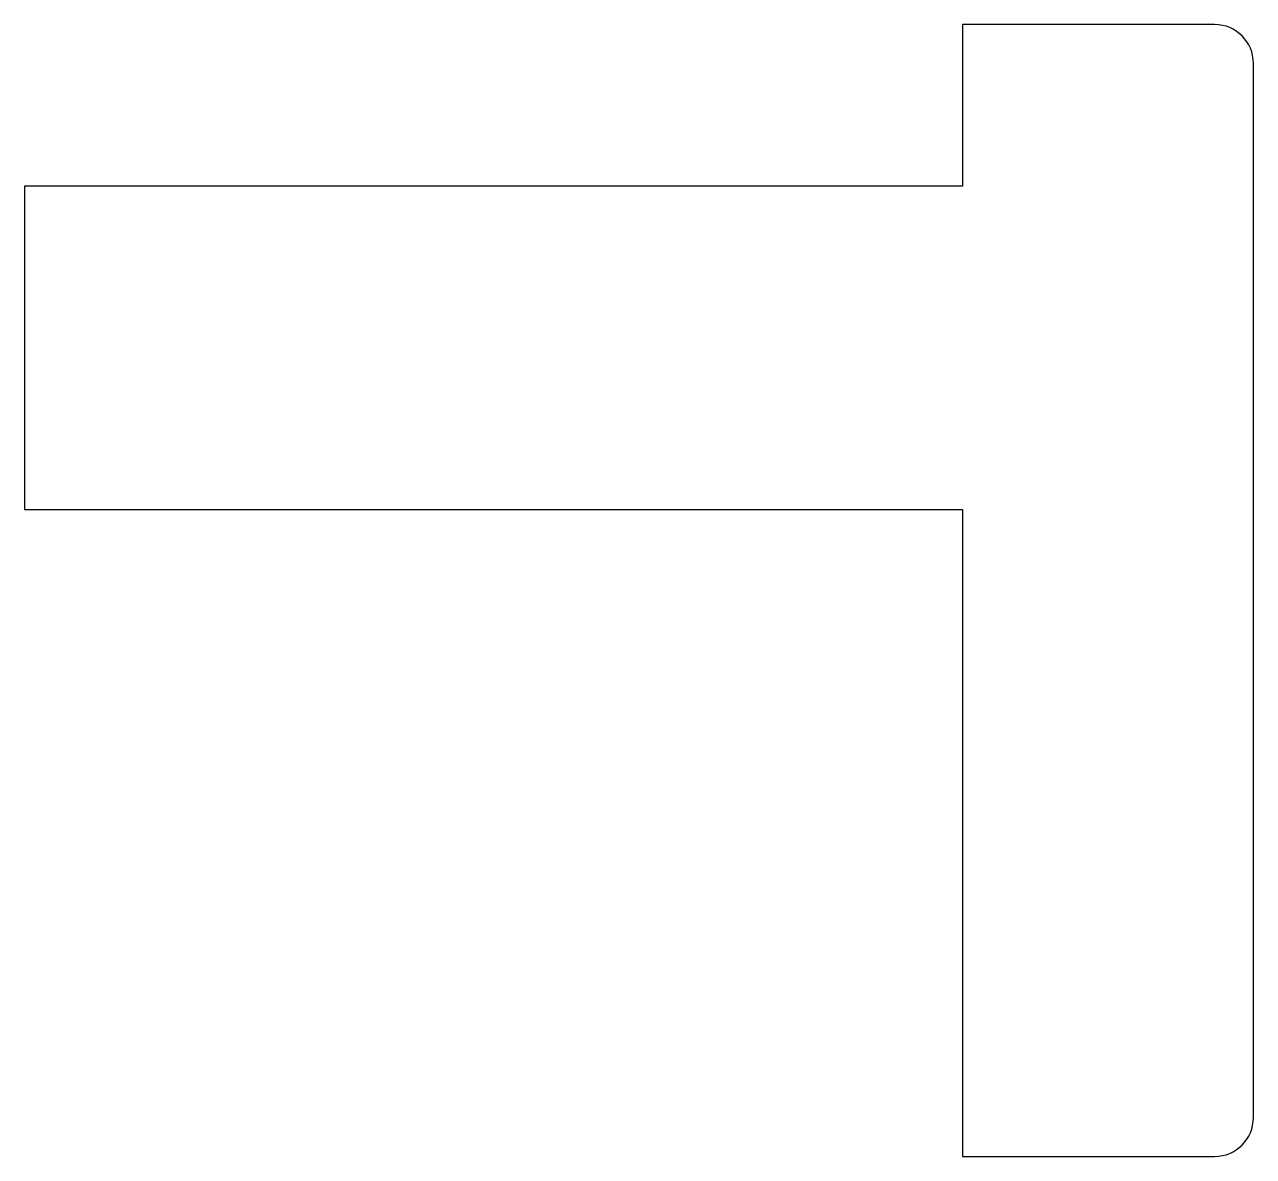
# Model space of a CAD drawing. Header units: millimetres. Extents: x 226.1 to 274.3, y -38.1 to 6.4.
import ezdxf

# ---------------------------------------------------------------- set-up
doc = ezdxf.new("R2010")
doc.units = ezdxf.units.MM

msp = doc.modelspace()

# ---------------------------------------------------------------- linework, layer by layer
for p, q in [((272.796, 6.35, 9.525), (262.89, 6.35, 9.525)), ((262.89, 6.35, 9.525), (262.89, 0, 9.525)), ((274.32, -36.576, 9.525), (274.32, 4.826, 9.525)), ((262.89, 0, 9.525), (226.06, 0, 9.525)), ((226.06, 0, 9.525), (226.06, -12.7, 9.525)), ((226.06, -12.7, 9.525), (262.89, -12.7, 9.525)), ((262.89, -12.7, 9.525), (262.89, -38.1, 9.525)), ((262.89, -38.1, 9.525), (272.796, -38.1, 9.525))]:
    msp.add_line(p, q)
for centre, start, end in [((272.796, 4.826, 9.525), 0, 90), ((272.796, -36.576, 9.525), -90, 0)]:
    msp.add_arc(centre, 1.524, start, end)

doc.saveas('drawing.dxf')
